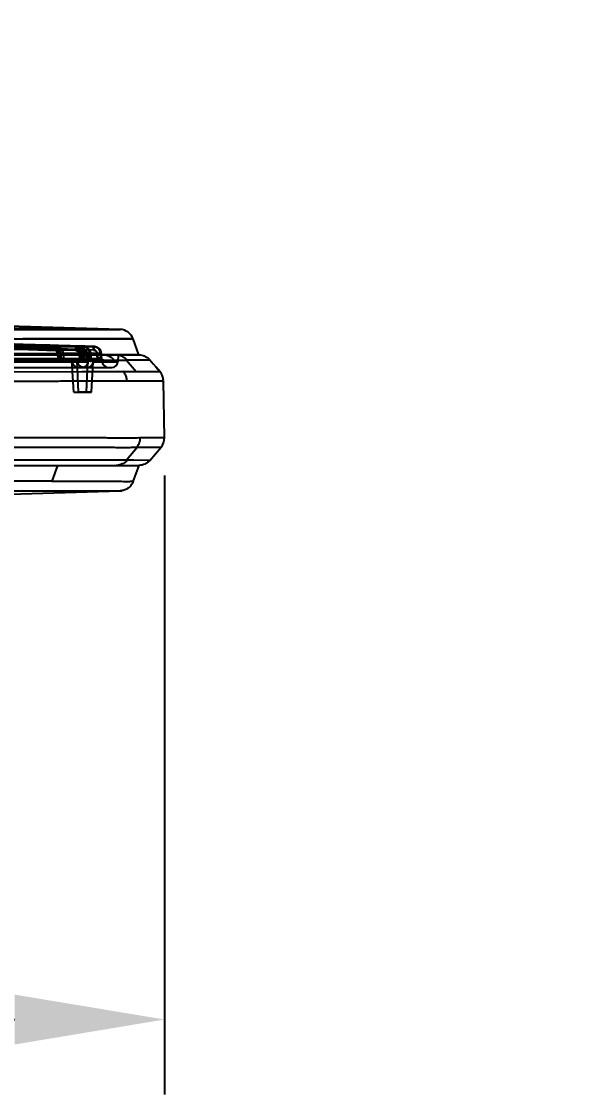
# Model space of a CAD drawing. Header units: millimetres. Extents: x 1236 to 1656, y -100 to 494.
# Drawn here: x 1510.79 to 1520.2, y 380.84 to 398.73 of the extents above; entities that cross this region are included whole.
import ezdxf

# ---------------------------------------------------------------- set-up
doc = ezdxf.new("R2010")
doc.units = ezdxf.units.MM
doc.header["$LTSCALE"] = 0.1
doc.layers.add('DIM', color=3, linetype='Continuous')
doc.styles.get("Standard").update_dxf_attribs({"font": 'arial.ttf'})
doc.dimstyles.new('ISO-25', dxfattribs={"dimtxt": 2.5, "dimasz": 2.5, "dimexe": 1.25, "dimexo": 0.625, "dimtad": 1, "dimlfac": 5, "dimtxsty": 'Standard', "dimcen": 2.5, "dimadec": 0, "dimazin": 0, "dimtfac": 1, "dimtmove": 0, "dimatfit": 3, "dimfxl": 0, "dimarcsym": 0})

# ---------------------------------------------------------------- blocks, each defined once
blk = doc.blocks.new('*D54')
at = {"layer": 'Defpoints', "color": 0}
for p in [(1493.439, 422.661), (1493.439, 405.53), (1563.441, 391.529)]:
    blk.add_point(p, dxfattribs=at)
at = {"layer": 'DIM', "color": 0, "lineweight": -2}
for p, q in [((1493.439, 406.155), (1493.439, 423.911)), ((1563.441, 392.154), (1563.441, 423.911)), ((1560.941, 422.661), (1495.939, 422.661))]:
    blk.add_line(p, q, dxfattribs=at)
at = {"layer": 'DIM', "color": 0}
for points in [[(1495.939, 423.077), (1495.939, 422.244), (1493.439, 422.661)], [(1560.941, 423.077), (1560.941, 422.244), (1563.441, 422.661)]]:
    blk.add_solid(points, dxfattribs=at)
at = {"layer": 'DIM', "color": 0, "insert": (1528.44, 424.563), "char_height": 2.5, "attachment_point": 5}
blk.add_mtext('350', dxfattribs=at)
blk = doc.blocks.new('*D43')
at = {"layer": 'Defpoints', "color": 0}
for p in [(1473.7, 391.787), (1513.178, 391.788), (1513.178, 382.093)]:
    blk.add_point(p, dxfattribs=at)
at = {"layer": 'DIM', "color": 0, "lineweight": -2}
for p, q in [((1473.7, 391.162), (1473.7, 380.843)), ((1513.178, 391.163), (1513.178, 380.843)), ((1476.2, 382.093), (1510.678, 382.093))]:
    blk.add_line(p, q, dxfattribs=at)
at = {"layer": 'DIM', "color": 0}
for points in [[(1476.2, 382.509), (1476.2, 381.676), (1473.7, 382.093)], [(1510.678, 382.509), (1510.678, 381.676), (1513.178, 382.093)]]:
    blk.add_solid(points, dxfattribs=at)
at = {"layer": 'DIM', "color": 0, "insert": (1493.439, 383.994), "char_height": 2.5, "attachment_point": 5}
blk.add_mtext('197', dxfattribs=at)

msp = doc.modelspace()

# ---------------------------------------------------------------- linework, layer by layer
for p, q in [((1512.4373, 393.597), (1511.83, 393.5958)), ((1512.7529, 393.1719), (1512.6556, 393.4392)), ((1512.2577, 393.1718), (1474.6207, 393.1718)), ((1494.4903, 393.1782), (1512.0534, 393.1782)), ((1494.8571, 393.1782), (1512.0598, 393.1782)), ((1512.1556, 393.1718), (1505.5604, 393.1718)), ((1505.5604, 393.1718), (1512.7532, 393.1718)), ((1511.3791, 393.3062), (1511.8167, 393.3089)), ((1511.3981, 393.1783), (1511.3984, 393.1914)), ((1511.4539, 393.1923), (1511.4289, 393.1913)), ((1511.4289, 393.1913), (1511.4294, 393.1782)), ((1511.4294, 393.1782), (1511.4546, 393.1793)), ((1511.4546, 393.1793), (1511.4539, 393.1923)), ((1511.455, 393.1793), (1511.4543, 393.1924)), ((1511.9318, 393.1951), (1511.4915, 393.1925)), ((1511.4915, 393.1925), (1511.4922, 393.1793)), ((1511.9974, 393.3098), (1511.723, 393.3083)), ((1511.7527, 393.1935), (1511.753, 393.1782)), ((1511.7799, 393.1934), (1511.8142, 393.1945)), ((1511.7804, 393.1782), (1511.7799, 393.1934)), ((1511.815, 393.1793), (1511.7804, 393.1782)), ((1511.8142, 393.1945), (1511.8151, 393.1794)), ((1511.8142, 393.1944), (1511.815, 393.1793)), ((1511.835, 393.3089), (1512.0104, 393.3099)), ((1511.8377, 393.1946), (1512.1136, 393.1962)), ((1511.8704, 393.1782), (1511.87, 393.1942)), ((1511.893, 393.1937), (1511.9321, 393.1951)), ((1511.893, 393.1937), (1511.8935, 393.1782)), ((1511.9321, 393.1951), (1511.9328, 393.1819)), ((1511.9329, 393.1816), (1511.9322, 393.1952)), ((1512.1268, 393.1957), (1511.9501, 393.1958)), ((1511.9502, 393.1926), (1511.9509, 393.1793)), ((1512.0103, 393.3099), (1512.002, 393.3099)), ((1512.053, 393.1952), (1512.0534, 393.1782)), ((1512.0607, 393.1217), (1512.0534, 393.1782)), ((1512.0598, 393.1782), (1512.0602, 393.1951)), ((1512.0598, 393.1782), (1512.0638, 393.1217)), ((1512.1145, 393.1793), (1512.1136, 393.1962)), ((1512.1136, 393.1962), (1512.1145, 393.1793)), ((1512.1144, 393.1807), (1512.1208, 393.0744)), ((1512.1268, 393.1962), (1512.1178, 393.1962)), ((1512.1187, 393.1793), (1512.1178, 393.1962)), ((1512.1187, 393.1793), (1512.1178, 393.1962)), ((1512.1234, 393.0744), (1512.1187, 393.1793)), ((1512.1332, 393.0744), (1512.1268, 393.1962)), ((1512.3694, 393.1718), (1512.1556, 393.1718)), ((1512.7532, 393.1718), (1512.3694, 393.1718)), ((1512.4065, 393.1717), (1512.4005, 393.0555)), ((1512.7532, 393.1718), (1512.44, 393.1718)), ((1494.5536, 393.1107), (1512.0649, 393.1107)), ((1511.9031, 393.0555), (1502.4445, 393.0554)), ((1508.4038, 393.0744), (1511.4671, 393.0744)), ((1511.6344, 393.0743), (1510.6771, 393.0743)), ((1511.4183, 393.1107), (1511.4246, 393.1107)), ((1511.4833, 393.0607), (1511.4771, 393.0607)), ((1511.4902, 393.0744), (1511.6348, 393.0744)), ((1511.6645, 392.5507), (1511.6345, 393.0743)), ((1511.6647, 392.5507), (1511.6346, 393.0744)), ((1511.8248, 393.0744), (1511.722, 393.0744)), ((1511.7473, 392.5506), (1511.722, 393.0744)), ((1511.7475, 392.5507), (1511.7222, 393.0744)), ((1511.7226, 393.0744), (1511.9415, 393.0744)), ((1511.8316, 393.0607), (1511.8354, 393.0607)), ((1512.1208, 393.0744), (1511.8392, 393.0744)), ((1511.8791, 392.5507), (1511.9033, 393.0556)), ((1511.8791, 392.5507), (1511.9033, 393.0555)), ((1511.889, 393.1107), (1511.8906, 393.1106)), ((1511.9504, 393.0607), (1511.9474, 393.0607)), ((1511.9529, 393.0744), (1512.1332, 393.0744)), ((1511.9616, 392.5506), (1511.9903, 393.0555)), ((1511.9616, 392.5507), (1511.9903, 393.0554)), ((1512.4005, 393.0555), (1511.9902, 393.0555)), ((1511.9903, 393.0555), (1512.4006, 393.0555)), ((1512.0643, 393.1107), (1512.0638, 393.1217)), ((1512.0647, 393.1107), (1512.0643, 393.1107)), ((1512.0643, 393.1107), (1512.0699, 393.1104)), ((1512.1209, 393.0744), (1512.1234, 393.0607)), ((1512.1233, 393.0607), (1512.124, 393.0607)), ((1512.124, 393.0607), (1512.1234, 393.0744)), ((1512.3364, 393.0865), (1512.5421, 393.0862)), ((1512.542, 393.0863), (1512.5506, 393.0879)), ((1512.708, 392.8897), (1512.542, 393.0863)), ((1512.5506, 393.0879), (1512.9354, 393.088)), ((1512.9354, 393.088), (1512.9924, 393.0207)), ((1512.9924, 393.0207), (1513.0345, 392.971)), ((1502.4374, 392.9607), (1511.8036, 392.9607)), ((1511.8008, 392.8893), (1510.1429, 392.8857)), ((1511.8418, 392.9607), (1512.3009, 392.9607)), ((1512.9282, 392.8901), (1512.708, 392.8897)), ((1513.0054, 392.8899), (1512.9282, 392.8901)), ((1513.0606, 392.8895), (1513.0054, 392.8899)), ((1513.1049, 392.8879), (1513.0345, 392.971)), ((1513.0345, 392.971), (1513.1049, 392.8879)), ((1513.1049, 392.8879), (1513.0606, 392.8895)), ((1513.1049, 392.8879), (1513.1049, 392.8879)), ((1512.5531, 392.7418), (1513.1611, 392.7386)), ((1513.1611, 392.7505), (1513.1611, 392.7506)), ((1513.1611, 392.7386), (1513.1617, 392.7386)), ((1513.1617, 392.7379), (1513.1618, 392.7363)), ((1513.1782, 391.7917), (1513.1618, 392.7363)), ((1511.6645, 392.5507), (1511.9616, 392.5507)), ((1511.9616, 392.5506), (1511.7473, 392.5506)), ((1510.2934, 391.7925), (1510.8947, 391.7922)), ((1513.1782, 391.7917), (1512.7754, 391.7917)), ((1512.7293, 391.6329), (1512.545, 391.4147)), ((1512.7185, 391.6329), (1512.7293, 391.6329)), ((1512.7291, 391.6328), (1513.1211, 391.6325)), ((1512.9356, 391.4136), (1513.1211, 391.6325)), ((1512.9357, 391.4136), (1513.121, 391.6325)), ((1513.1211, 391.6325), (1513.121, 391.6325)), ((1512.5448, 391.4144), (1507.4931, 391.4144)), ((1512.5574, 391.4147), (1512.5451, 391.4147)), ((1512.669, 391.4149), (1512.5574, 391.4148)), ((1512.8895, 391.4138), (1512.669, 391.4149)), ((1512.9359, 391.4139), (1512.8895, 391.4138)), ((1512.9357, 391.4136), (1512.9356, 391.4136)), ((1474.1245, 391.3297), (1512.7541, 391.3297)), ((1511.3954, 391.3297), (1511.3022, 391.0647)), ((1512.6566, 391.0622), (1512.7541, 391.33)), ((1511.3021, 391.0644), (1508.3287, 391.0652)), ((1510.4114, 390.845), (1512.4384, 390.9044)), ((1510.4893, 390.9068), (1512.4364, 390.9044)), ((1512.4364, 390.9044), (1512.4386, 390.9044)), ((1512.4751, 390.9085), (1512.4386, 390.9044))]:
    msp.add_line(p, q)
for points in [[(1512.4373, 393.597), (1509.6293, 393.6774), (1506.7316, 393.7469), (1503.734, 393.8044), (1500.66, 393.8482), (1497.543, 393.877)], [(1511.341, 393.306), (1508.6715, 393.374), (1506.1135, 393.4342), (1503.6668, 393.4853), (1501.3316, 393.5264), (1499.1079, 393.5571), (1496.9955, 393.5773)], [(1511.6993, 393.3081), (1509.0586, 393.3792), (1506.5213, 393.4394), (1504.0875, 393.4888), (1501.7572, 393.5277), (1499.5305, 393.5566), (1497.4073, 393.5761)], [(1511.8168, 393.3088), (1509.2942, 393.3781), (1506.8307, 393.4372), (1504.4263, 393.4863), (1502.0812, 393.5255), (1499.7953, 393.5552), (1497.5687, 393.5756)], [(1511.9974, 393.3098), (1509.6337, 393.3766), (1507.273, 393.4344), (1504.9153, 393.483), (1502.5606, 393.5226), (1500.209, 393.5531), (1497.8604, 393.5746)], [(1512.0018, 393.3099), (1509.6432, 393.3766), (1507.2871, 393.4343), (1504.9334, 393.4829), (1502.5824, 393.5224), (1500.2339, 393.553), (1497.888, 393.5745)], [(1512.0104, 393.3099), (1509.7675, 393.3737), (1507.4805, 393.4302), (1505.1497, 393.479), (1502.7749, 393.5197), (1500.3563, 393.5517), (1497.8939, 393.5745)], [(1511.4543, 393.1924), (1511.4522, 393.2092), (1511.4479, 393.2256), (1511.4414, 393.2409), (1511.433, 393.2549), (1511.423, 393.2675), (1511.4116, 393.2784), (1511.399, 393.2877), (1511.3855, 393.2952), (1511.3713, 393.3008), (1511.3563, 393.3045), (1511.341, 393.306)], [(1511.4659, 393.0853), (1511.4648, 393.09), (1511.4636, 393.0965), (1511.4623, 393.1043), (1511.4609, 393.1137), (1511.4596, 393.1244), (1511.4582, 393.1366), (1511.457, 393.1499), (1511.4559, 393.1643), (1511.455, 393.1793)], [(1511.8142, 393.1945), (1511.8122, 393.2109), (1511.808, 393.2269), (1511.8016, 393.2421), (1511.7932, 393.2561), (1511.7832, 393.2687), (1511.7716, 393.2799), (1511.7588, 393.2894), (1511.7449, 393.2971), (1511.7303, 393.3028), (1511.715, 393.3066), (1511.6993, 393.3081)], [(1511.8242, 393.0813), (1511.8233, 393.0872), (1511.8222, 393.0947), (1511.8212, 393.1035), (1511.8201, 393.1136), (1511.819, 393.1249), (1511.8179, 393.1373), (1511.8169, 393.1506), (1511.8159, 393.1647), (1511.8151, 393.1794)], [(1511.9322, 393.1952), (1511.9302, 393.2115), (1511.9259, 393.2273), (1511.9196, 393.2424), (1511.9113, 393.2564), (1511.9012, 393.2691), (1511.8897, 393.2803), (1511.8768, 393.2899), (1511.8628, 393.2976), (1511.848, 393.3035), (1511.8326, 393.3072), (1511.8168, 393.3088)], [(1511.9414, 393.0798), (1511.9405, 393.0869), (1511.9394, 393.0959), (1511.9383, 393.1065), (1511.9372, 393.1187), (1511.9361, 393.1323), (1511.935, 393.1471), (1511.934, 393.1629), (1511.933, 393.1794)], [(1512.1136, 393.1962), (1512.1113, 393.2138), (1512.1064, 393.2309), (1512.0989, 393.2471), (1512.0892, 393.262), (1512.0774, 393.2754), (1512.0638, 393.2869), (1512.0487, 393.2963), (1512.0323, 393.3034), (1512.0151, 393.308), (1511.9974, 393.3098)], [(1512.0397, 393.3023), (1512.0305, 393.3054), (1512.0211, 393.3077), (1512.0115, 393.3092), (1512.0018, 393.3099)], [(1512.1208, 393.0758), (1512.1201, 393.0844), (1512.1194, 393.0947), (1512.1187, 393.1063), (1512.1179, 393.1192), (1512.1171, 393.1331), (1512.1162, 393.148), (1512.1153, 393.1635), (1512.1145, 393.1793)], [(1511.4183, 393.1107), (1511.4276, 393.1099), (1511.4359, 393.1079), (1511.4434, 393.1049), (1511.4498, 393.1013), (1511.4552, 393.0972), (1511.4595, 393.0931), (1511.4627, 393.0893), (1511.4648, 393.0863), (1511.466, 393.0842), (1511.4665, 393.083), (1511.4666, 393.0828), (1511.4664, 393.0836), (1511.4659, 393.0853)], [(1511.7724, 393.1107), (1511.7812, 393.11), (1511.7893, 393.1083), (1511.7967, 393.1055), (1511.8033, 393.1021), (1511.8092, 393.098), (1511.8142, 393.0934), (1511.8183, 393.0889), (1511.8213, 393.0845), (1511.8234, 393.0811), (1511.8245, 393.0788), (1511.825, 393.0775), (1511.8251, 393.0772), (1511.8249, 393.0777), (1511.8246, 393.0791), (1511.8242, 393.0813)], [(1511.8906, 393.1106), (1511.8995, 393.1096), (1511.9079, 393.1074), (1511.9156, 393.1041), (1511.9225, 393.0999), (1511.9285, 393.095), (1511.9334, 393.0899), (1511.937, 393.0851), (1511.9396, 393.081), (1511.9411, 393.0779), (1511.9419, 393.076), (1511.9423, 393.0749), (1511.9424, 393.0747), (1511.9423, 393.075), (1511.9421, 393.076), (1511.9418, 393.0775), (1511.9414, 393.0797)], [(1512.0647, 393.1107), (1512.0703, 393.1104), (1512.0758, 393.1097), (1512.0813, 393.1084), (1512.0865, 393.1066)], [(1512.0699, 393.1104), (1512.0755, 393.1096), (1512.0809, 393.1083), (1512.0862, 393.1065), (1512.0912, 393.1042), (1512.096, 393.1016), (1512.1004, 393.0985), (1512.1045, 393.0952), (1512.1082, 393.0915), (1512.1114, 393.0876), (1512.1143, 393.0837), (1512.1166, 393.0798), (1512.1185, 393.0761), (1512.1199, 393.0728), (1512.1208, 393.0703), (1512.1214, 393.0684), (1512.1217, 393.0673), (1512.1218, 393.0667), (1512.1219, 393.0665), (1512.1219, 393.0667), (1512.1218, 393.0672), (1512.1216, 393.0679), (1512.1215, 393.0689), (1512.1213, 393.0702), (1512.1211, 393.0718), (1512.1209, 393.0736), (1512.1208, 393.0757)], [(1512.4379, 390.9043), (1512.438, 390.9043), (1512.4418, 390.9045), (1512.4477, 390.9048), (1512.4548, 390.9055), (1512.4623, 390.9064), (1512.4702, 390.9076), (1512.4759, 390.9086)]]:
    msp.add_lwpolyline(points)
for centre, radius, start, end in [((1493.3698, -224.0372), 617.5703, 88.2712144, 89.5829198), ((1493.3854, -222.7507), 616.2838, 88.2696343, 89.5819234), ((1512.4301, 393.3571), 0.24, 20.00461, 87.79318), ((1512.0069, 393.19), 0.12, 2.89807, 88.25928), ((1512.0642, 393.0507), 0.06, 9.58981, 89.87831), ((1512.0649, 393.0507), 0.06, 9.58976, 90.12051), ((1512.253, 393.0807), 0.12, 183.01712, 270.07537), ((1512.3008, 393.0607), 0.1, 270.0939, 357.00432), ((1512.9216, 392.7319), 0.2403, 20.90645, 40.39332), ((1512.9218, 392.7321), 0.2399, 4.43835, 20.89364)]:
    msp.add_arc(centre, radius, start, end)
for points, knots in [([(1475.0491, 393.5958), (1478.1135, 393.6726), (1484.2434, 393.7878), (1493.4397, 393.8454), (1502.6359, 393.7878), (1508.7658, 393.6726), (1511.8302, 393.5958)], [0, 0, 0, 0, 0.25, 0.4999998, 0.7499997, 1, 1, 1, 1]), ([(1493.4391, 393.5932), (1493.8427, 393.5932), (1494.6493, 393.5934), (1495.8581, 393.5941), (1497.0639, 393.5948), (1498.2654, 393.5953), (1499.4608, 393.5954), (1501.0357, 393.5952), (1502.5928, 393.595), (1504.1228, 393.5947), (1505.2273, 393.5946), (1506.2873, 393.5945), (1507.2854, 393.5943), (1508.1996, 393.5941), (1509.0118, 393.5942), (1509.7094, 393.5943), (1510.2861, 393.5944), (1510.6899, 393.5946), (1510.9551, 393.5948), (1511.1581, 393.5949), (1511.3656, 393.5951), (1511.5703, 393.5954), (1511.7092, 393.5956), (1511.8019, 393.5958), (1511.8806, 393.596), (1511.9706, 393.5961), (1512.0689, 393.5963), (1512.1547, 393.5964), (1512.228, 393.5966), (1512.29, 393.5967), (1512.3345, 393.5969), (1512.3646, 393.5969), (1512.383, 393.597), (1512.3986, 393.597), (1512.4116, 393.597), (1512.4207, 393.597), (1512.4267, 393.597), (1512.4302, 393.597), (1512.433, 393.597), (1512.4351, 393.597), (1512.4365, 393.597), (1512.4373, 393.597), (1512.4376, 393.597), (1512.4377, 393.597)], [0, 0, 0, 0, 0.0637322, 0.1273693, 0.1908658, 0.2541391, 0.3170943, 0.3796248, 0.5028353, 0.5629662, 0.6212272, 0.6772376, 0.7303515, 0.7788319, 0.8215983, 0.8585903, 0.8889987, 0.9126511, 0.9223671, 0.9308725, 0.9446997, 0.9551373, 0.9631988, 0.9666221, 0.9697863, 0.9756243, 0.9808378, 0.9853059, 0.989164, 0.992421, 0.9950856, 0.9961987, 0.997167, 0.9979917, 0.9986739, 0.9992147, 0.9994324, 0.9996152, 0.9997633, 0.9998766, 0.9999555, 0.999982, 1, 1, 1, 1]), ([(1511.8302, 393.5958), (1511.782, 393.5957), (1511.673, 393.5956), (1511.4994, 393.5953), (1511.2904, 393.595), (1511.0545, 393.5949), (1510.7761, 393.5947), (1510.4434, 393.5945), (1510.0335, 393.5943), (1509.5353, 393.5943), (1508.9554, 393.5942), (1508.3061, 393.5942), (1507.5972, 393.5942), (1506.8634, 393.5943), (1506.1113, 393.5945), (1505.3839, 393.5946), (1504.6656, 393.5947), (1503.9231, 393.5948), (1503.13, 393.5949), (1502.3316, 393.595), (1501.568, 393.5951), (1500.8876, 393.5952), (1500.2497, 393.5953), (1499.6504, 393.5954), (1499.0449, 393.5955), (1498.4567, 393.5955), (1497.8905, 393.5955), (1497.3821, 393.5954), (1496.9082, 393.5954), (1496.4831, 393.5952), (1496.0713, 393.5951), (1495.6791, 393.5949), (1495.2925, 393.5948), (1494.9176, 393.5946), (1494.5485, 393.5944), (1494.182, 393.5942), (1493.8123, 393.594), (1493.5637, 393.594), (1493.4393, 393.594)], [0, 0, 0, 0, 0.0078648, 0.0177801, 0.0283284, 0.0419554, 0.0562642, 0.0737294, 0.0962264, 0.1231369, 0.1549987, 0.1908176, 0.2290556, 0.2706386, 0.310512, 0.35174, 0.3893041, 0.4276778, 0.4728635, 0.5186713, 0.5579248, 0.5974144, 0.62966, 0.661992, 0.6951648, 0.7284366, 0.7579453, 0.7875306, 0.8113661, 0.8352419, 0.8568759, 0.8785359, 0.8992276, 0.9199388, 0.9396853, 0.9594459, 0.9797185, 1, 1, 1, 1]), ([(1511.3409, 393.306), (1509.9069, 393.3436), (1506.8793, 393.4215), (1502.0976, 393.5221), (1498.7494, 393.5644), (1496.9954, 393.5773)], [0, 0, 0, 0, 0.2999173, 0.6332491, 1, 1, 1, 1]), ([(1497.0296, 393.5197), (1498.5663, 393.5075), (1501.697, 393.4701), (1506.4784, 393.3724), (1509.7231, 393.293), (1511.374, 393.2484)], [0, 0, 0, 0, 0.3213307, 0.6546666, 1, 1, 1, 1]), ([(1511.3431, 393.2487), (1509.7091, 393.2932), (1506.4973, 393.3725), (1501.7636, 393.4695), (1498.6636, 393.5069), (1497.1417, 393.5192)], [0, 0, 0, 0, 0.345234, 0.6785605, 1, 1, 1, 1]), ([(1497.1766, 393.5768), (1498.9096, 393.5638), (1502.2208, 393.5217), (1506.9549, 393.4218), (1509.9559, 393.3439), (1511.3791, 393.3062)], [0, 0, 0, 0, 0.3660031, 0.6993348, 1, 1, 1, 1]), ([(1497.4073, 393.5761), (1499.1099, 393.5638), (1502.4008, 393.5249), (1507.1648, 393.4302), (1510.2259, 393.35), (1511.6993, 393.3081)], [0, 0, 0, 0, 0.3573436, 0.6906748, 1, 1, 1, 1]), ([(1511.7226, 393.2502), (1510.1351, 393.2954), (1506.9599, 393.3797), (1502.1967, 393.4673), (1499.0211, 393.5067), (1497.4334, 393.5182)], [0, 0, 0, 0, 0.3333764, 0.6667088, 1, 1, 1, 1]), ([(1497.5145, 393.5176), (1499.0907, 393.5046), (1502.2429, 393.4674), (1506.9704, 393.3782), (1510.1215, 393.2964), (1511.6968, 393.2499)], [0, 0, 0, 0, 0.3333607, 0.6666931, 1, 1, 1, 1]), ([(1511.723, 393.3083), (1510.2589, 393.3502), (1507.2191, 393.4302), (1502.4917, 393.5245), (1499.2282, 393.5633), (1497.5408, 393.5757)], [0, 0, 0, 0, 0.3097781, 0.6431086, 1, 1, 1, 1]), ([(1511.8167, 393.3089), (1510.326, 393.3523), (1507.2522, 393.4332), (1502.5028, 393.5259), (1499.244, 393.5635), (1497.5686, 393.5756)], [0, 0, 0, 0, 0.3139614, 0.6472925, 1, 1, 1, 1]), ([(1497.5886, 393.5179), (1499.1718, 393.5056), (1502.3382, 393.4694), (1507.0875, 393.3804), (1510.2534, 393.298), (1511.8363, 393.251)], [0, 0, 0, 0, 0.3332993, 0.666632, 1, 1, 1, 1]), ([(1511.8123, 393.251), (1510.2399, 393.2971), (1507.0947, 393.3806), (1502.3759, 393.4684), (1499.2296, 393.5059), (1497.6563, 393.5174)], [0, 0, 0, 0, 0.3333099, 0.6666426, 1, 1, 1, 1]), ([(1497.6767, 393.5752), (1499.3394, 393.5631), (1502.5755, 393.5255), (1507.2949, 393.4331), (1510.3515, 393.3524), (1511.835, 393.3089)], [0, 0, 0, 0, 0.352257, 0.6855882, 1, 1, 1, 1]), ([(1497.8604, 393.5746), (1499.4272, 393.5633), (1502.5649, 393.5285), (1507.2774, 393.4403), (1510.4228, 393.3573), (1511.9974, 393.3098)], [0, 0, 0, 0, 0.3324259, 0.665759, 1, 1, 1, 1]), ([(1512.002, 393.3099), (1510.4305, 393.3573), (1507.2909, 393.4402), (1502.586, 393.5284), (1499.4528, 393.5632), (1497.888, 393.5745)], [0, 0, 0, 0, 0.3341125, 0.667441, 1, 1, 1, 1]), ([(1512.6555, 393.439), (1512.6554, 393.439), (1512.6551, 393.439), (1512.6543, 393.4391), (1512.6529, 393.4391), (1512.6508, 393.4391), (1512.648, 393.4391), (1512.6445, 393.4391), (1512.6385, 393.4391), (1512.6294, 393.4391), (1512.6164, 393.439), (1512.6008, 393.439), (1512.5824, 393.439), (1512.5523, 393.4389), (1512.5078, 393.4388), (1512.4459, 393.4386), (1512.3726, 393.4385), (1512.2869, 393.4383), (1512.1886, 393.4381), (1512.0986, 393.438), (1512.0199, 393.4378), (1511.927, 393.4376), (1511.7875, 393.4374), (1511.5812, 393.4371), (1511.3716, 393.4369), (1511.1662, 393.4367), (1510.8966, 393.4366), (1510.4847, 393.4364), (1509.8958, 393.4362), (1509.1823, 393.4361), (1508.3518, 393.4361), (1507.4177, 393.4362), (1506.4002, 393.4364), (1505.3225, 393.4366), (1504.2025, 393.4367), (1502.6558, 393.437), (1501.0845, 393.4372), (1499.4975, 393.4374), (1498.2948, 393.4373), (1497.0864, 393.4368), (1495.8734, 393.4361), (1494.6572, 393.4354), (1493.8454, 393.4352), (1493.4392, 393.4352)], [0, 0, 0, 0, 0.0000178, 0.000044, 0.000122, 0.0002341, 0.0003804, 0.0005612, 0.0007764, 0.0013111, 0.0019854, 0.0028006, 0.0037577, 0.0048578, 0.0074914, 0.0107099, 0.0145222, 0.0189369, 0.0240877, 0.0298579, 0.0329872, 0.036376, 0.0443739, 0.0547634, 0.0685756, 0.0770931, 0.0868434, 0.1106637, 0.1413887, 0.178788, 0.222043, 0.2710582, 0.3246107, 0.3808997, 0.4393035, 0.4994515, 0.6223723, 0.6846113, 0.7472183, 0.8101282, 0.8732732, 0.936586, 1, 1, 1, 1]), ([(1493.4395, 393.4362), (1493.8474, 393.4362), (1494.6623, 393.4364), (1495.8824, 393.4369), (1497.0978, 393.4374), (1498.307, 393.4377), (1499.5099, 393.4376), (1501.1, 393.4374), (1503.0528, 393.4371), (1504.9696, 393.4368), (1506.4407, 393.4366), (1507.4612, 393.4364), (1508.2623, 393.4363), (1508.8535, 393.4363), (1509.2564, 393.4363), (1509.6294, 393.4364), (1509.9704, 393.4364), (1510.2781, 393.4365), (1510.6231, 393.4366), (1510.9805, 393.4368), (1511.3329, 393.4371), (1511.5988, 393.4373), (1511.7998, 393.4376), (1511.9557, 393.4378), (1512.0835, 393.4381), (1512.1937, 393.4383), (1512.3152, 393.4386), (1512.4379, 393.4388), (1512.5504, 393.439), (1512.618, 393.4391), (1512.6481, 393.4392), (1512.6556, 393.4392)], [0, 0, 0, 0, 0.0636891, 0.1272202, 0.1904845, 0.253422, 0.3160051, 0.3782873, 0.5016633, 0.6208725, 0.6775391, 0.7313217, 0.7801875, 0.8026177, 0.8236199, 0.8430736, 0.8608528, 0.8768599, 0.8911168, 0.9147098, 0.9326612, 0.9461203, 0.9562225, 0.9640475, 0.9704667, 0.9761607, 0.9812558, 0.9894455, 0.9953024, 0.998822, 1, 1, 1, 1]), ([(1508.3655, 393.3015), (1508.4832, 393.3015), (1508.7103, 393.3016), (1509.0443, 393.3016), (1509.3574, 393.3018), (1509.7238, 393.302), (1510.0509, 393.3023), (1510.3409, 393.3028), (1510.5207, 393.3031), (1510.6784, 393.3035), (1510.8506, 393.3039), (1510.9998, 393.3044), (1511.129, 393.3049), (1511.207, 393.3053), (1511.2764, 393.3057), (1511.3201, 393.3059), (1511.3408, 393.306)], [0, 0, 0, 0, 0.1186202, 0.2289815, 0.3368309, 0.4343375, 0.598394, 0.6666176, 0.7268031, 0.7795971, 0.8256604, 0.900435, 0.9300079, 0.9559921, 0.9790889, 1, 1, 1, 1]), ([(1511.4539, 393.1923), (1511.4334, 393.1922), (1511.3901, 393.192), (1511.3212, 393.1916), (1511.2439, 393.1912), (1511.1148, 393.1907), (1510.9652, 393.1902), (1510.7919, 393.1898), (1510.633, 393.1894), (1510.4517, 393.1891), (1510.1586, 393.1886), (1509.8277, 393.1883), (1509.4569, 393.1881), (1509.1383, 393.1879), (1508.7966, 393.1879), (1508.5632, 393.1878), (1508.4422, 393.1878)], [0, 0, 0, 0, 0.0204839, 0.0431111, 0.0685584, 0.0975026, 0.1717493, 0.2175517, 0.2701, 0.330073, 0.3981474, 0.5621089, 0.6596329, 0.7675172, 0.8795109, 1, 1, 1, 1]), ([(1511.6992, 393.3081), (1511.6733, 393.308), (1511.6189, 393.3077), (1511.5318, 393.3071), (1511.4335, 393.3066), (1511.3206, 393.3059), (1511.187, 393.3052), (1511.0246, 393.3045), (1510.866, 393.304), (1510.7166, 393.3036), (1510.6328, 393.3034), (1510.5884, 393.3033)], [0, 0, 0, 0, 0.0697854, 0.1470627, 0.2353111, 0.3353231, 0.4517445, 0.5963031, 0.7738031, 0.8801689, 1, 1, 1, 1]), ([(1510.6917, 393.1896), (1510.7375, 393.1897), (1510.8237, 393.1899), (1510.9773, 393.1903), (1511.1389, 393.1908), (1511.3031, 393.1915), (1511.437, 393.1923), (1511.5499, 393.1929), (1511.6479, 393.1935), (1511.7346, 393.194), (1511.7885, 393.1943), (1511.8142, 393.1944)], [0, 0, 0, 0, 0.1223087, 0.2305844, 0.4105084, 0.5540166, 0.6693982, 0.7684198, 0.855738, 0.9315018, 1, 1, 1, 1]), ([(1511.4539, 393.1923), (1511.4529, 393.2109), (1511.4415, 393.2491), (1511.4006, 393.2936), (1511.3606, 393.3055), (1511.3408, 393.306)], [0, 0, 0, 0, 0.3202238, 0.6604911, 1, 1, 1, 1]), ([(1511.3409, 393.306), (1511.3469, 393.3059), (1511.3602, 393.2984), (1511.3711, 393.2765), (1511.3738, 393.2585), (1511.3739, 393.2484)], [0, 0, 0, 0, 0.2508778, 0.5772363, 1, 1, 1, 1]), ([(1511.3984, 393.1914), (1511.3975, 393.201), (1511.392, 393.2199), (1511.372, 393.2422), (1511.3527, 393.2478), (1511.3431, 393.2487)], [0, 0, 0, 0, 0.3351837, 0.6640196, 1, 1, 1, 1]), ([(1511.3791, 393.3062), (1511.373, 393.3064), (1511.3591, 393.2991), (1511.3472, 393.2772), (1511.3437, 393.2589), (1511.3433, 393.2486)], [0, 0, 0, 0, 0.2498238, 0.5770346, 1, 1, 1, 1]), ([(1511.374, 393.2484), (1511.3836, 393.2475), (1511.4028, 393.242), (1511.4233, 393.2197), (1511.4283, 393.2004), (1511.4292, 393.1906)], [0, 0, 0, 0, 0.3332762, 0.6589238, 1, 1, 1, 1]), ([(1511.4918, 393.1925), (1511.4908, 393.2124), (1511.4793, 393.2518), (1511.4363, 393.294), (1511.398, 393.3058), (1511.3791, 393.3062)], [0, 0, 0, 0, 0.343062, 0.6728192, 1, 1, 1, 1]), ([(1511.4924, 393.1793), (1511.4895, 393.1812), (1511.4777, 393.1804), (1511.4573, 393.1819), (1511.429, 393.1805), (1511.4085, 393.1792), (1511.3983, 393.1782)], [0, 0, 0, 0, 0.1089136, 0.3457752, 0.6728211, 1, 1, 1, 1]), ([(1511.4122, 393.1218), (1511.4096, 393.1268), (1511.4056, 393.1381), (1511.4011, 393.1571), (1511.3994, 393.1708), (1511.3983, 393.1782)], [0, 0, 0, 0, 0.2930793, 0.6120571, 1, 1, 1, 1]), ([(1511.4918, 393.1925), (1511.4887, 393.1944), (1511.4768, 393.1938), (1511.4563, 393.1952), (1511.4288, 393.1927), (1511.4083, 393.1944), (1511.3986, 393.1914)], [0, 0, 0, 0, 0.1150129, 0.3568969, 0.6742007, 1, 1, 1, 1]), ([(1511.4294, 393.1783), (1511.4298, 393.1708), (1511.4307, 393.1572), (1511.4297, 393.1383), (1511.4277, 393.1269), (1511.4262, 393.1218)], [0, 0, 0, 0, 0.3934165, 0.7165364, 1, 1, 1, 1]), ([(1511.4671, 393.0744), (1511.4649, 393.084), (1511.4611, 393.1056), (1511.4571, 393.1406), (1511.4553, 393.1659), (1511.4546, 393.1793)], [0, 0, 0, 0, 0.281009, 0.6195343, 1, 1, 1, 1]), ([(1511.4922, 393.1793), (1511.4927, 393.166), (1511.4934, 393.1408), (1511.493, 393.1058), (1511.4914, 393.0841), (1511.4902, 393.0744)], [0, 0, 0, 0, 0.3802492, 0.7197189, 1, 1, 1, 1]), ([(1511.6968, 393.2499), (1511.7063, 393.2493), (1511.7253, 393.2443), (1511.7466, 393.2223), (1511.7517, 393.2025), (1511.7528, 393.1922)], [0, 0, 0, 0, 0.3254906, 0.6447848, 1, 1, 1, 1]), ([(1511.6969, 393.2499), (1511.6969, 393.2599), (1511.6989, 393.2778), (1511.7066, 393.299), (1511.718, 393.3084), (1511.723, 393.3083)], [0, 0, 0, 0, 0.4404729, 0.7806618, 1, 1, 1, 1]), ([(1511.6992, 393.3081), (1511.7186, 393.3076), (1511.7581, 393.2962), (1511.8012, 393.2531), (1511.8131, 393.2138), (1511.8142, 393.1944)], [0, 0, 0, 0, 0.3310287, 0.6685585, 1, 1, 1, 1]), ([(1511.6993, 393.3081), (1511.7041, 393.308), (1511.715, 393.2984), (1511.7214, 393.2773), (1511.7228, 393.2599), (1511.7225, 393.2502)], [0, 0, 0, 0, 0.2211252, 0.5622104, 1, 1, 1, 1]), ([(1511.7802, 393.1925), (1511.7791, 393.2027), (1511.7738, 393.2225), (1511.752, 393.2446), (1511.7324, 393.2496), (1511.7226, 393.2502)], [0, 0, 0, 0, 0.3458467, 0.6679464, 1, 1, 1, 1]), ([(1511.723, 393.3083), (1511.7424, 393.3077), (1511.7816, 393.2958), (1511.8247, 393.2532), (1511.8366, 393.2141), (1511.8375, 393.1946)], [0, 0, 0, 0, 0.3329453, 0.6661621, 1, 1, 1, 1]), ([(1511.8379, 393.1869), (1511.8371, 393.191), (1511.8273, 393.1992), (1511.8071, 393.1947), (1511.7817, 393.1959), (1511.7626, 393.1943), (1511.7527, 393.1935)], [0, 0, 0, 0, 0.1387508, 0.3557421, 0.6668955, 1, 1, 1, 1]), ([(1511.753, 393.1782), (1511.7621, 393.1789), (1511.7799, 393.1796), (1511.8057, 393.182), (1511.8241, 393.1781), (1511.8373, 393.1832), (1511.8379, 393.1869)], [0, 0, 0, 0, 0.3127682, 0.6222147, 0.8702376, 1, 1, 1, 1]), ([(1511.753, 393.1782), (1511.754, 393.1709), (1511.7558, 393.1573), (1511.7599, 393.1384), (1511.7635, 393.1269), (1511.7658, 393.1217)], [0, 0, 0, 0, 0.382735, 0.706094, 1, 1, 1, 1]), ([(1511.7787, 393.1217), (1511.78, 393.127), (1511.7815, 393.1386), (1511.7819, 393.1575), (1511.781, 393.171), (1511.7804, 393.1782)], [0, 0, 0, 0, 0.2851379, 0.6174828, 1, 1, 1, 1]), ([(1511.8702, 393.1929), (1511.8691, 393.2032), (1511.8638, 393.2231), (1511.8418, 393.2453), (1511.8222, 393.2503), (1511.8123, 393.251)], [0, 0, 0, 0, 0.3486922, 0.6672802, 1, 1, 1, 1]), ([(1511.8124, 393.251), (1511.8128, 393.2609), (1511.8153, 393.2785), (1511.8211, 393.2986), (1511.8307, 393.309), (1511.835, 393.3089)], [0, 0, 0, 0, 0.4559903, 0.8028384, 1, 1, 1, 1]), ([(1511.815, 393.1793), (1511.8156, 393.1661), (1511.8172, 393.1408), (1511.8204, 393.1058), (1511.8232, 393.0841), (1511.8248, 393.0744)], [0, 0, 0, 0, 0.3764128, 0.7216733, 1, 1, 1, 1]), ([(1511.8167, 393.3088), (1511.821, 393.3087), (1511.83, 393.2981), (1511.8347, 393.278), (1511.8363, 393.2607), (1511.8362, 393.251)], [0, 0, 0, 0, 0.1997477, 0.546867, 1, 1, 1, 1]), ([(1511.9321, 393.1951), (1511.9311, 393.2146), (1511.9192, 393.2537), (1511.876, 393.2968), (1511.8364, 393.3082), (1511.8167, 393.3088)], [0, 0, 0, 0, 0.3318426, 0.6641865, 1, 1, 1, 1]), ([(1511.9501, 393.1952), (1511.9491, 393.215), (1511.9368, 393.2544), (1511.8933, 393.2967), (1511.8543, 393.3083), (1511.835, 393.3089)], [0, 0, 0, 0, 0.3376388, 0.670037, 1, 1, 1, 1]), ([(1511.8363, 393.251), (1511.846, 393.2502), (1511.8653, 393.2448), (1511.8869, 393.2229), (1511.8922, 393.2033), (1511.8933, 393.1931)], [0, 0, 0, 0, 0.3323041, 0.6540037, 1, 1, 1, 1]), ([(1511.8392, 393.0744), (1511.8398, 393.0839), (1511.8403, 393.1056), (1511.8398, 393.1457), (1511.8385, 393.1762), (1511.8377, 393.1946)], [0, 0, 0, 0, 0.2373203, 0.5410021, 1, 1, 1, 1]), ([(1511.87, 393.1942), (1511.8788, 393.1948), (1511.8958, 393.1958), (1511.9205, 393.1963), (1511.9367, 393.1971), (1511.9492, 393.1956), (1511.9502, 393.1926)], [0, 0, 0, 0, 0.3258217, 0.6389895, 0.8829016, 1, 1, 1, 1]), ([(1511.9509, 393.1793), (1511.949, 393.181), (1511.9393, 393.1796), (1511.9231, 393.1812), (1511.8982, 393.1797), (1511.88, 393.1789), (1511.8704, 393.1782)], [0, 0, 0, 0, 0.093035, 0.315929, 0.6410437, 1, 1, 1, 1]), ([(1511.882, 393.1217), (1511.88, 393.1267), (1511.8769, 393.1383), (1511.8732, 393.1572), (1511.8713, 393.171), (1511.8704, 393.1782)], [0, 0, 0, 0, 0.277007, 0.6228864, 1, 1, 1, 1]), ([(1511.8935, 393.1782), (1511.8942, 393.171), (1511.8952, 393.1574), (1511.8951, 393.1385), (1511.8941, 393.1269), (1511.8931, 393.1217)], [0, 0, 0, 0, 0.3857769, 0.7233591, 1, 1, 1, 1]), ([(1511.9328, 393.1819), (1511.9334, 393.1806), (1511.9239, 393.178), (1511.9141, 393.1801), (1511.9009, 393.1786), (1511.8935, 393.1782)], [0, 0, 0, 0, 0.1120661, 0.4503513, 1, 1, 1, 1]), ([(1511.9415, 393.0744), (1511.9402, 393.0837), (1511.9378, 393.1052), (1511.935, 393.1401), (1511.9334, 393.1658), (1511.9326, 393.1793)], [0, 0, 0, 0, 0.267462, 0.6146175, 1, 1, 1, 1]), ([(1511.9509, 393.1793), (1511.9515, 393.1659), (1511.9526, 393.1403), (1511.9533, 393.1054), (1511.9532, 393.0838), (1511.9529, 393.0744)], [0, 0, 0, 0, 0.3841727, 0.7305092, 1, 1, 1, 1]), ([(1511.9947, 393.252), (1511.9951, 393.2618), (1511.9953, 393.2802), (1511.9991, 393.2951), (1511.9991, 393.3099), (1512.0018, 393.3099)], [0, 0, 0, 0, 0.5008478, 0.8613181, 1, 1, 1, 1]), ([(1511.9947, 393.252), (1512.0046, 393.2513), (1512.0242, 393.2462), (1512.0465, 393.2243), (1512.052, 393.2043), (1512.0532, 393.1939)], [0, 0, 0, 0, 0.3312982, 0.6505062, 1, 1, 1, 1]), ([(1511.9974, 393.3098), (1512.0002, 393.3098), (1511.9991, 393.2948), (1512.002, 393.2799), (1512.0011, 393.2616), (1512.0009, 393.252)], [0, 0, 0, 0, 0.1413519, 0.5022485, 1, 1, 1, 1]), ([(1512.1136, 393.1962), (1512.1126, 393.2159), (1512.0999, 393.2552), (1512.0563, 393.2977), (1512.0169, 393.3093), (1511.9974, 393.3098)], [0, 0, 0, 0, 0.3352217, 0.6687429, 1, 1, 1, 1]), ([(1512.0602, 393.1951), (1512.0587, 393.2051), (1512.0523, 393.2247), (1512.0302, 393.2463), (1512.0106, 393.2514), (1512.0009, 393.252)], [0, 0, 0, 0, 0.34478, 0.6707271, 1, 1, 1, 1]), ([(1512.0018, 393.3099), (1512.0214, 393.3093), (1512.0607, 393.2976), (1512.1043, 393.2551), (1512.1168, 393.2159), (1512.1178, 393.1962)], [0, 0, 0, 0, 0.3334207, 0.6646201, 1, 1, 1, 1]), ([(1512.1178, 393.1962), (1512.117, 393.199), (1512.1016, 393.1943), (1512.0841, 393.1981), (1512.0639, 393.1958), (1512.053, 393.1952)], [0, 0, 0, 0, 0.1334034, 0.4950916, 1, 1, 1, 1]), ([(1512.0534, 393.1782), (1512.0638, 393.1788), (1512.0837, 393.1811), (1512.1012, 393.1772), (1512.1179, 393.1825), (1512.1187, 393.1793)], [0, 0, 0, 0, 0.4770824, 0.8493939, 1, 1, 1, 1]), ([(1512.1145, 393.1793), (1512.1152, 393.1814), (1512.0994, 393.1776), (1512.0877, 393.1808), (1512.0693, 393.1787), (1512.0598, 393.1782)], [0, 0, 0, 0, 0.122707, 0.4787753, 1, 1, 1, 1]), ([(1512.0601, 393.1952), (1512.0691, 393.1956), (1512.0866, 393.1976), (1512.0984, 393.1944), (1512.1142, 393.1985), (1512.1136, 393.1962)], [0, 0, 0, 0, 0.5017829, 0.866097, 1, 1, 1, 1]), ([(1512.5509, 393.0876), (1512.5399, 393.1005), (1512.5176, 393.1209), (1512.481, 393.1438), (1512.4336, 393.1644), (1512.3948, 393.1717), (1512.3693, 393.1718)], [0, 0, 0, 0, 0.247444, 0.4372438, 0.627852, 1, 1, 1, 1]), ([(1512.7533, 393.1718), (1512.7703, 393.1717), (1512.8003, 393.1679), (1512.8415, 393.1547), (1512.888, 393.1319), (1512.9188, 393.107), (1512.9354, 393.0876)], [0, 0, 0, 0, 0.2471759, 0.4369272, 0.6275715, 1, 1, 1, 1]), ([(1502.4445, 393.0554), (1503.1843, 393.0554), (1504.5248, 393.0554), (1506.3502, 393.0554), (1507.8256, 393.0555), (1509.0136, 393.0554), (1509.9593, 393.0554), (1510.6911, 393.0554), (1511.2292, 393.0552), (1511.611, 393.0555), (1511.8169, 393.0562), (1511.9032, 393.0559)], [0, 0, 0, 0, 0.2346352, 0.4251681, 0.5789465, 0.7025792, 0.8019629, 0.8788972, 0.9347008, 0.97261, 1, 1, 1, 1]), ([(1509.5417, 393.0861), (1509.7679, 393.0861), (1510.1818, 393.0866), (1510.6749, 393.0876), (1511.012, 393.0874), (1511.223, 393.0872), (1511.4088, 393.0872), (1511.6129, 393.0875), (1511.8234, 393.0879), (1512.0331, 393.0869), (1512.1973, 393.0864), (1512.2934, 393.0865), (1512.3364, 393.0865)], [0, 0, 0, 0, 0.242787, 0.4442863, 0.5293545, 0.6046491, 0.6708438, 0.7287656, 0.8237424, 0.8968086, 0.9538913, 1, 1, 1, 1]), ([(1511.4904, 393.0744), (1511.4892, 393.0851), (1511.4785, 393.1065), (1511.4479, 393.1241), (1511.4236, 393.1246), (1511.4122, 393.1218)], [0, 0, 0, 0, 0.3175827, 0.6527587, 1, 1, 1, 1]), ([(1511.4122, 393.1218), (1511.4134, 393.1197), (1511.4156, 393.116), (1511.4198, 393.112), (1511.4232, 393.1107), (1511.4247, 393.1107)], [0, 0, 0, 0, 0.4104687, 0.7410816, 1, 1, 1, 1]), ([(1511.4262, 393.1218), (1511.4255, 393.1197), (1511.4243, 393.1163), (1511.422, 393.1119), (1511.4194, 393.1107), (1511.4183, 393.1107)], [0, 0, 0, 0, 0.4511133, 0.7659514, 1, 1, 1, 1]), ([(1511.4771, 393.0607), (1511.4756, 393.0698), (1511.4681, 393.0877), (1511.4462, 393.1062), (1511.4274, 393.1107), (1511.4183, 393.1107)], [0, 0, 0, 0, 0.3341985, 0.6700807, 1, 1, 1, 1]), ([(1511.4833, 393.0607), (1511.4818, 393.0698), (1511.4743, 393.0876), (1511.4525, 393.1062), (1511.4338, 393.1107), (1511.4246, 393.1107)], [0, 0, 0, 0, 0.3336197, 0.6704093, 1, 1, 1, 1]), ([(1511.4671, 393.0744), (1511.4672, 393.0816), (1511.4636, 393.0965), (1511.4482, 393.1138), (1511.4338, 393.12), (1511.4262, 393.1218)], [0, 0, 0, 0, 0.3222298, 0.6513897, 1, 1, 1, 1]), ([(1511.4671, 393.0744), (1511.468, 393.0718), (1511.4698, 393.0674), (1511.473, 393.0625), (1511.4759, 393.0606), (1511.4771, 393.0607)], [0, 0, 0, 0, 0.4662133, 0.7958597, 1, 1, 1, 1]), ([(1511.4909, 393.0744), (1511.4903, 393.0719), (1511.4892, 393.0677), (1511.4875, 393.0626), (1511.4849, 393.0607), (1511.4839, 393.0607)], [0, 0, 0, 0, 0.4848899, 0.8024232, 1, 1, 1, 1]), ([(1511.6345, 393.0743), (1511.6353, 393.0602), (1511.6432, 393.0308), (1511.6692, 392.9917), (1511.71, 392.9671), (1511.7407, 392.9607), (1511.7554, 392.9607)], [0, 0, 0, 0, 0.2335445, 0.4931349, 0.7563617, 1, 1, 1, 1]), ([(1511.7555, 392.9607), (1511.7412, 392.9607), (1511.711, 392.9668), (1511.6703, 392.9907), (1511.6434, 393.0298), (1511.6355, 393.0599), (1511.6346, 393.0744)], [0, 0, 0, 0, 0.2362173, 0.497363, 0.7598103, 1, 1, 1, 1]), ([(1511.722, 393.0744), (1511.723, 393.0543), (1511.7356, 393.0142), (1511.7809, 392.9711), (1511.8217, 392.9607), (1511.8418, 392.9607)], [0, 0, 0, 0, 0.3341494, 0.6651623, 1, 1, 1, 1]), ([(1511.842, 392.9607), (1511.8216, 392.9607), (1511.7809, 392.9712), (1511.7355, 393.0142), (1511.7232, 393.0542), (1511.7222, 393.0744)], [0, 0, 0, 0, 0.338922, 0.6643432, 1, 1, 1, 1]), ([(1511.8392, 393.0744), (1511.8383, 393.0844), (1511.8287, 393.1048), (1511.8001, 393.1223), (1511.7769, 393.1238), (1511.7658, 393.1218)], [0, 0, 0, 0, 0.3116414, 0.6480009, 1, 1, 1, 1]), ([(1511.7658, 393.1217), (1511.7668, 393.1197), (1511.7688, 393.116), (1511.7724, 393.1121), (1511.7753, 393.1107), (1511.7765, 393.1107)], [0, 0, 0, 0, 0.4383366, 0.7671947, 1, 1, 1, 1]), ([(1511.7724, 393.1107), (1511.7734, 393.1107), (1511.7758, 393.112), (1511.7773, 393.1164), (1511.7783, 393.1197), (1511.7787, 393.1217)], [0, 0, 0, 0, 0.2209777, 0.5341775, 1, 1, 1, 1]), ([(1511.8316, 393.0607), (1511.83, 393.0698), (1511.8225, 393.0876), (1511.8006, 393.1062), (1511.7818, 393.1107), (1511.7725, 393.1107)], [0, 0, 0, 0, 0.3334005, 0.6662433, 1, 1, 1, 1]), ([(1511.8354, 393.0607), (1511.8339, 393.0698), (1511.8264, 393.0876), (1511.8045, 393.1062), (1511.7857, 393.1107), (1511.7764, 393.1107)], [0, 0, 0, 0, 0.333787, 0.6662502, 1, 1, 1, 1]), ([(1511.8248, 393.0744), (1511.8247, 393.0819), (1511.8205, 393.0972), (1511.8032, 393.1147), (1511.7873, 393.1204), (1511.7788, 393.1218)], [0, 0, 0, 0, 0.3135655, 0.6359317, 1, 1, 1, 1]), ([(1511.9033, 393.0556), (1511.9025, 393.0386), (1511.8915, 393.0044), (1511.8531, 392.9693), (1511.8196, 392.9607), (1511.8036, 392.9607)], [0, 0, 0, 0, 0.3400851, 0.6798234, 1, 1, 1, 1]), ([(1511.8036, 392.9607), (1511.8207, 392.9607), (1511.8553, 392.9701), (1511.8924, 393.0066), (1511.9025, 393.0395), (1511.9033, 393.0555)], [0, 0, 0, 0, 0.3419646, 0.6806144, 1, 1, 1, 1]), ([(1511.8248, 393.0744), (1511.8253, 393.0719), (1511.8266, 393.0676), (1511.8286, 393.063), (1511.8306, 393.0607), (1511.8315, 393.0607)], [0, 0, 0, 0, 0.497619, 0.8308301, 1, 1, 1, 1]), ([(1511.8354, 393.0607), (1511.8361, 393.0607), (1511.8377, 393.0632), (1511.8382, 393.0677), (1511.8389, 393.0719), (1511.8392, 393.0744)], [0, 0, 0, 0, 0.1566655, 0.4851541, 1, 1, 1, 1]), ([(1511.9529, 393.0744), (1511.9521, 393.0842), (1511.943, 393.104), (1511.9154, 393.1214), (1511.893, 393.1234), (1511.882, 393.1218)], [0, 0, 0, 0, 0.3125721, 0.6464117, 1, 1, 1, 1]), ([(1511.8907, 393.1107), (1511.8899, 393.1107), (1511.8877, 393.1125), (1511.8846, 393.1159), (1511.8829, 393.1196), (1511.882, 393.1217)], [0, 0, 0, 0, 0.1808102, 0.5231743, 1, 1, 1, 1]), ([(1511.8931, 393.1217), (1511.8928, 393.1197), (1511.8921, 393.1163), (1511.891, 393.1127), (1511.8896, 393.1107), (1511.889, 393.1107)], [0, 0, 0, 0, 0.5090371, 0.8433876, 1, 1, 1, 1]), ([(1511.9474, 393.0607), (1511.9459, 393.0697), (1511.9385, 393.0874), (1511.9168, 393.106), (1511.8982, 393.1106), (1511.889, 393.1107)], [0, 0, 0, 0, 0.3333059, 0.6666498, 1, 1, 1, 1]), ([(1511.8898, 392.9607), (1511.9066, 392.9607), (1511.9404, 392.9694), (1511.9785, 393.0051), (1511.9894, 393.0385), (1511.9903, 393.0555)], [0, 0, 0, 0, 0.3345249, 0.6627021, 1, 1, 1, 1]), ([(1511.9903, 393.0554), (1511.9894, 393.0387), (1511.9786, 393.0053), (1511.9407, 392.9695), (1511.9067, 392.9607), (1511.8899, 392.9607)], [0, 0, 0, 0, 0.3340857, 0.6651331, 1, 1, 1, 1]), ([(1511.9504, 393.0607), (1511.9488, 393.0699), (1511.9412, 393.0878), (1511.919, 393.1064), (1511.9, 393.1108), (1511.8907, 393.1107)], [0, 0, 0, 0, 0.3340817, 0.667449, 1, 1, 1, 1]), ([(1511.9418, 393.0744), (1511.9417, 393.0821), (1511.9369, 393.0982), (1511.9182, 393.1155), (1511.9017, 393.1207), (1511.8931, 393.1218)], [0, 0, 0, 0, 0.3153935, 0.6458732, 1, 1, 1, 1]), ([(1511.9469, 393.0606), (1511.9461, 393.0606), (1511.9446, 393.0632), (1511.9429, 393.0676), (1511.9418, 393.0719), (1511.9414, 393.0744)], [0, 0, 0, 0, 0.1558449, 0.4922974, 1, 1, 1, 1]), ([(1511.9524, 393.0744), (1511.9522, 393.0719), (1511.9518, 393.0676), (1511.9515, 393.0634), (1511.9505, 393.0606), (1511.9499, 393.0606)], [0, 0, 0, 0, 0.5259117, 0.8591244, 1, 1, 1, 1]), ([(1512.1234, 393.0744), (1512.1229, 393.0831), (1512.1158, 393.1009), (1512.0919, 393.1187), (1512.0714, 393.1223), (1512.0607, 393.1218)], [0, 0, 0, 0, 0.3025753, 0.6273026, 1, 1, 1, 1]), ([(1512.0607, 393.1217), (1512.0612, 393.1197), (1512.0618, 393.1161), (1512.0635, 393.1131), (1512.0642, 393.1107), (1512.0647, 393.1107)], [0, 0, 0, 0, 0.5287097, 0.8691806, 1, 1, 1, 1]), ([(1512.1208, 393.0744), (1512.1205, 393.0826), (1512.1144, 393.0996), (1512.0927, 393.1172), (1512.0738, 393.1216), (1512.0638, 393.1218)], [0, 0, 0, 0, 0.3050703, 0.6288228, 1, 1, 1, 1]), ([(1512.4985, 392.8899), (1512.458, 392.8896), (1512.3679, 392.8891), (1512.2153, 392.8887), (1512.0233, 392.8892), (1511.8808, 392.8894), (1511.8008, 392.8893)], [0, 0, 0, 0, 0.1741076, 0.3873342, 0.6560242, 1, 1, 1, 1]), ([(1512.7089, 392.8888), (1512.6755, 392.8887), (1512.6239, 392.8888), (1512.5531, 392.8906), (1512.5157, 392.8916), (1512.4965, 392.8921)], [0, 0, 0, 0, 0.4716948, 0.7283714, 1, 1, 1, 1]), ([(1512.5529, 392.7422), (1512.5524, 392.7623), (1512.546, 392.8027), (1512.5251, 392.8527), (1512.506, 392.8806), (1512.4975, 392.8909)], [0, 0, 0, 0, 0.3738679, 0.7517084, 1, 1, 1, 1]), ([(1508.2075, 392.7331), (1508.3013, 392.7328), (1508.4858, 392.7322), (1508.8416, 392.732), (1509.2614, 392.7333), (1509.7348, 392.7359), (1510.168, 392.7375), (1510.5033, 392.7363), (1510.75, 392.7351), (1510.9653, 392.7346), (1511.2062, 392.7351), (1511.4643, 392.7366), (1511.6855, 392.738), (1511.8745, 392.738), (1512.0356, 392.7372), (1512.1541, 392.7369), (1512.2375, 392.7373), (1512.3084, 392.7382), (1512.3876, 392.7399), (1512.4739, 392.7418), (1512.5275, 392.7419), (1512.5529, 392.7413)], [0, 0, 0, 0, 0.0647733, 0.1273676, 0.245647, 0.3545658, 0.4542423, 0.5446766, 0.5860439, 0.62458, 0.6933525, 0.7523074, 0.8028049, 0.8460218, 0.8828364, 0.9140303, 0.9277815, 0.9404454, 0.9629662, 0.9825102, 1, 1, 1, 1]), ([(1510.8947, 391.7922), (1510.9793, 391.7921), (1511.1391, 391.792), (1511.3652, 391.7919), (1511.5649, 391.7923), (1511.785, 391.7929), (1511.9777, 391.7934), (1512.1463, 391.7927), (1512.249, 391.7917), (1512.3391, 391.7903), (1512.4186, 391.7887), (1512.4896, 391.7873), (1512.5444, 391.7868), (1512.5855, 391.7872), (1512.6242, 391.7881), (1512.6706, 391.7899), (1512.724, 391.7918), (1512.7586, 391.7921), (1512.7754, 391.7917)], [0, 0, 0, 0, 0.1349136, 0.2548524, 0.3606397, 0.4535122, 0.605928, 0.6680613, 0.7223384, 0.7698667, 0.8117563, 0.8491269, 0.8831029, 0.8991728, 0.9147976, 0.9448044, 0.9731882, 1, 1, 1, 1]), ([(1512.7608, 391.7073), (1512.7633, 391.7141), (1512.7718, 391.7415), (1512.7757, 391.7704), (1512.7754, 391.7918)], [0, 0, 0, 0, 0.2530085, 1, 1, 1, 1]), ([(1507.6016, 391.6331), (1507.8255, 391.6328), (1508.1566, 391.632), (1508.5913, 391.6319), (1508.9014, 391.6323), (1509.1991, 391.6328), (1509.5677, 391.6332), (1509.992, 391.6332), (1510.457, 391.6329), (1510.8631, 391.6327), (1511.2103, 391.6328), (1511.5018, 391.6328), (1511.7438, 391.633), (1511.9442, 391.6332), (1512.11, 391.6331), (1512.2473, 391.6324), (1512.3466, 391.6309), (1512.4162, 391.629), (1512.4629, 391.628), (1512.5071, 391.6277), (1512.562, 391.6286), (1512.6022, 391.6303), (1512.6285, 391.6313)], [0, 0, 0, 0, 0.1336067, 0.1975801, 0.2593987, 0.3187132, 0.3752032, 0.479409, 0.5719163, 0.6527228, 0.7217242, 0.7791167, 0.8266913, 0.8661428, 0.8987152, 0.9256334, 0.9480747, 0.9579807, 0.9672215, 0.97596, 0.9843114, 1, 1, 1, 1]), ([(1512.6285, 391.6313), (1512.6363, 391.6316), (1512.6663, 391.6327), (1512.6964, 391.6335), (1512.7187, 391.6331)], [0, 0, 0, 0, 0.2595049, 1, 1, 1, 1]), ([(1512.7185, 391.633), (1512.7231, 391.6384), (1512.7405, 391.6611), (1512.7536, 391.687), (1512.7608, 391.7073)], [0, 0, 0, 0, 0.2468856, 1, 1, 1, 1]), ([(1512.5574, 391.4147), (1512.5519, 391.4083), (1512.5282, 391.3835), (1512.4989, 391.3642), (1512.4755, 391.3532)], [0, 0, 0, 0, 0.245784, 1, 1, 1, 1]), ([(1512.8842, 391.3695), (1512.8744, 391.3633), (1512.8342, 391.3413), (1512.788, 391.3298), (1512.7538, 391.3297)], [0, 0, 0, 0, 0.2539273, 1, 1, 1, 1]), ([(1512.9362, 391.4143), (1512.9326, 391.41), (1512.917, 391.3932), (1512.8988, 391.3788), (1512.8842, 391.3695)], [0, 0, 0, 0, 0.2463462, 1, 1, 1, 1]), ([(1512.4755, 391.3532), (1512.4676, 391.3495), (1512.4358, 391.3365), (1512.4012, 391.3298), (1512.3755, 391.3297)], [0, 0, 0, 0, 0.254533, 1, 1, 1, 1]), ([(1512.6566, 391.0622), (1512.6565, 391.0622), (1512.6563, 391.0621), (1512.6559, 391.0621), (1512.6552, 391.062), (1512.6539, 391.0618), (1512.6519, 391.0616), (1512.6493, 391.0614), (1512.6462, 391.0611), (1512.6425, 391.0607), (1512.6365, 391.0602), (1512.6275, 391.0596), (1512.615, 391.0589), (1512.6002, 391.0583), (1512.5831, 391.0578), (1512.5638, 391.0576), (1512.5421, 391.0576), (1512.5182, 391.0579), (1512.4818, 391.0586), (1512.4306, 391.0598), (1512.3625, 391.0612), (1512.2854, 391.0623), (1512.1993, 391.0625), (1512.104, 391.0622), (1511.9969, 391.0621), (1511.8719, 391.0621), (1511.7189, 391.0622), (1511.5256, 391.0622), (1511.3819, 391.0622), (1511.3013, 391.0622)], [0, 0, 0, 0, 0.0002141, 0.000479, 0.0008491, 0.0019043, 0.0033795, 0.0052743, 0.0075883, 0.0103215, 0.0134737, 0.0210347, 0.0302716, 0.0411857, 0.0537792, 0.0680557, 0.0840187, 0.1016664, 0.1209932, 0.1646585, 0.2149592, 0.271841, 0.335284, 0.4054495, 0.4828212, 0.5722315, 0.6821264, 0.8214791, 1, 1, 1, 1]), ([(1512.6566, 391.0622), (1512.6498, 391.0433), (1512.6353, 391.0159), (1512.61, 390.9836), (1512.5875, 390.9613), (1512.5622, 390.9423), (1512.5345, 390.9271), (1512.5053, 390.9156), (1512.4852, 390.9104), (1512.4751, 390.9085)], [0, 0, 0, 0, 0.2425335, 0.3683645, 0.4953658, 0.6226475, 0.7497416, 0.8759123, 1, 1, 1, 1])]:
    msp.add_open_spline(points, degree=3, knots=knots)
for points in [[(1512.3364, 393.0863), (1512.2936, 393.1374), (1512.2223, 393.1711), (1512.1556, 393.1718)], [(1513.1211, 391.6325), (1513.1576, 391.6755), (1513.1791, 391.7354), (1513.1782, 391.7918)]]:
    msp.add_open_spline(points, degree=3)

# ---------------------------------------------------------------- dimensions: what is measured, and where the dimension line sits
at = {"layer": 'DIM'}
dim = msp.add_linear_dim(base=(1493.4392, 422.6607), p1=(1563.4408, 391.5294), p2=(1493.4392, 405.5297), text='350', dimstyle='ISO-25', dxfattribs=at)
dim.commit()
dim.dimension.update_dxf_attribs({"geometry": '*D54', "text_midpoint": (1528.44, 424.5629)})
dim = msp.add_linear_dim(base=(1513.1783, 382.0926), p1=(1473.7001, 391.7872), p2=(1513.1783, 391.7885), text='197', dimstyle='ISO-25', dxfattribs=at)
dim.commit()
dim.dimension.update_dxf_attribs({"geometry": '*D43', "text_midpoint": (1493.4392, 382.0926), "dimtype": 160})

doc.saveas('drawing.dxf')
